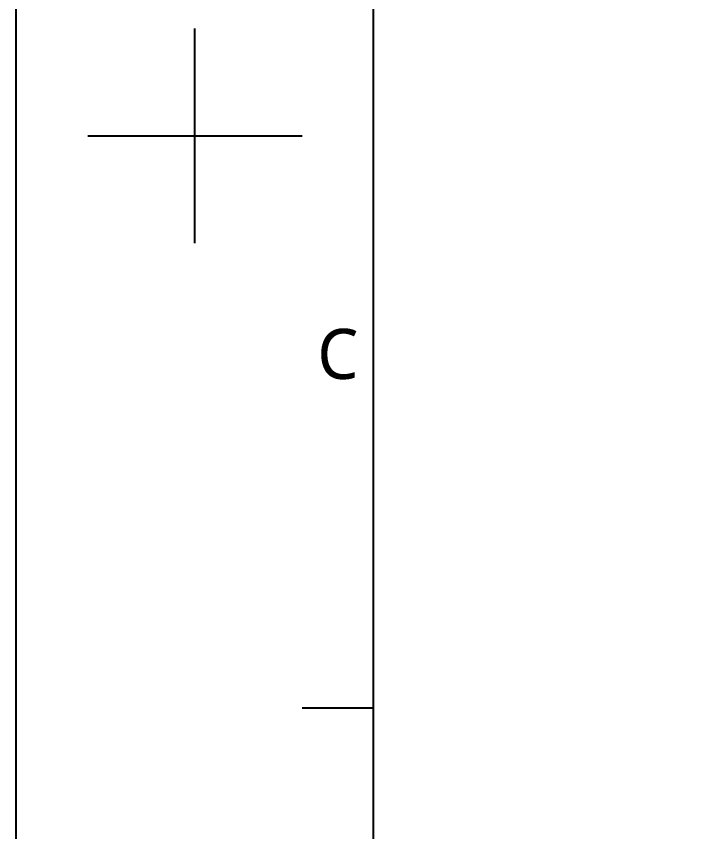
# Model space of a CAD drawing. Header units: millimetres. Extents: x 5828 to 7155, y 123 to 421.
# Drawn here: x 6283.7 to 6332, y 263.5 to 320.5 of the extents above; entities that cross this region are included whole.
import ezdxf
from ezdxf.enums import TextEntityAlignment as Align

# ---------------------------------------------------------------- set-up
doc = ezdxf.new("R2010")
doc.units = ezdxf.units.MM
doc.layers.add('多重引线', color=7, linetype='Continuous')
doc.layers.add('模板', color=7, linetype='Continuous')
doc.styles.add('微软雅黑', font='msyh.ttc', dxfattribs={"height": 2})

# ---------------------------------------------------------------- blocks, each defined once
blk = doc.blocks.new('图纸页')
at = {"layer": '模板', "color": 2}
for p, q in [((6296.156, 304.623), (6296.156, 319.623)), ((6288.656, 312.123), (6303.656, 312.123)), ((6303.656, 272.123), (6308.656, 272.123))]:
    blk.add_line(p, q, dxfattribs=at)
for points in [[(6283.656, 123.623), (6283.656, 420.623), (6703.656, 420.623), (6703.656, 123.623)], [(6308.656, 128.623), (6308.656, 415.623), (6698.656, 415.623), (6698.656, 128.623)]]:
    blk.add_lwpolyline(points, close=True, dxfattribs=at)
at = {"layer": '模板', "color": 2, "style": '微软雅黑'}
blk.add_text('C', height=3.5, dxfattribs=at).set_placement((6306.156, 296.873), align=Align.MIDDLE_CENTER)
for tag, height, p in [('编号', 4, (6669.32, 150.508)), ('当前页', 1.667, (6668.109, 141.186)), ('总页数', 1.667, (6673.318, 141.186)), ('比例', 1.667, (6628.656, 133.623))]:
    blk.add_attdef(tag, text='', height=height, dxfattribs=at).set_placement(p, align=Align.MIDDLE)

msp = doc.modelspace()

# ---------------------------------------------------------------- block references
at = {"layer": '多重引线'}
msp.add_blockref('图纸页', (0, 0), dxfattribs=at)

doc.saveas('drawing.dxf')
